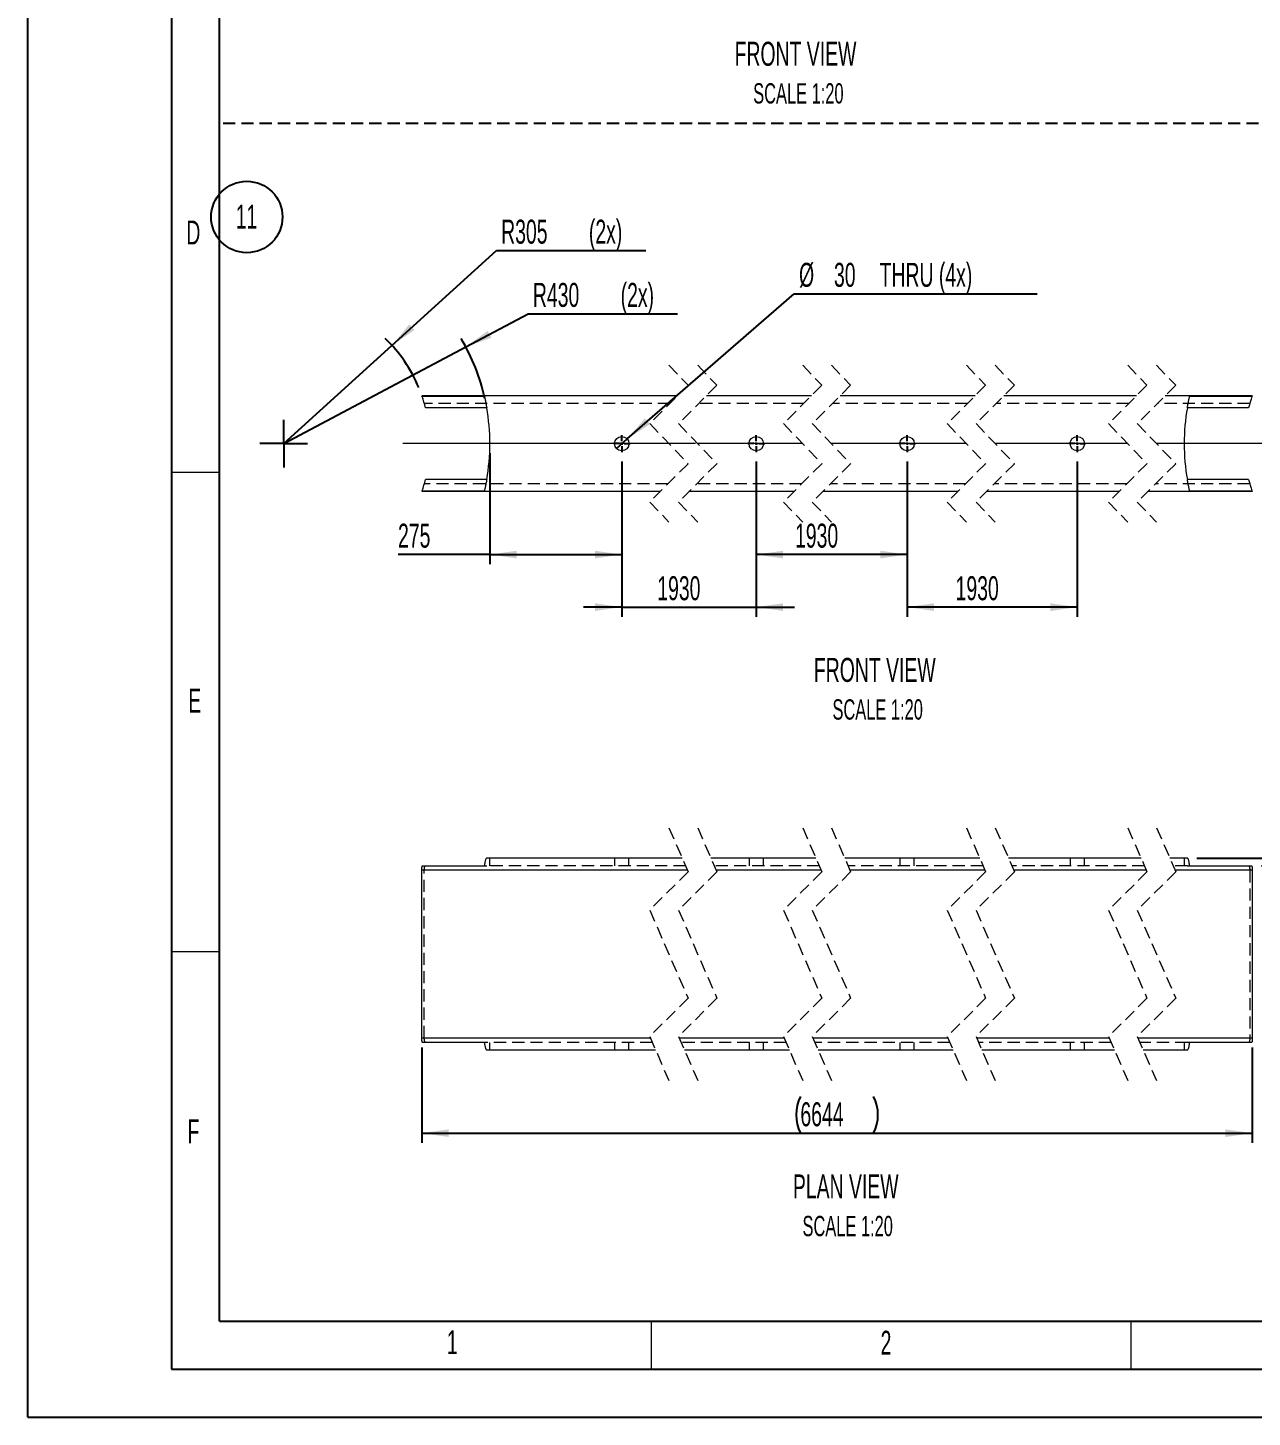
# Paper-space layout 'Sheet5' of a CAD drawing. Header units: millimetres. Extents: x 0 to 420, y 0 to 300.
# Drawn here: x 0 to 127.7, y 0 to 144.8 of the extents above; entities that cross this region are included whole.
import ezdxf

# ---------------------------------------------------------------- set-up
doc = ezdxf.new("R2010")
doc.units = ezdxf.units.MM
doc.linetypes.add('CENTERX2', pattern=[20.32, 12.7, -2.54, 2.54, -2.54])
doc.linetypes.add('HIDDEN', pattern=[1.905, 1.27, -0.635])
for name, color, linetype in [('BORDER', 7, 'Continuous'), ('DASH', 7, 'HIDDEN'), ('DIMS', 7, 'Continuous')]:
    doc.layers.add(name, color=color, linetype=linetype)
doc.styles.add('SLDTEXTSTYLE0', font='TXT', dxfattribs={"width": 0.605})
doc.dimstyles.new('SLDDIMSTYLE16', dxfattribs={"dimtxt": 2.5, "dimasz": 2.8, "dimexe": 0, "dimexo": 0.0625, "dimtad": 0, "dimtih": 1, "dimtoh": 1, "dimdec": 0, "dimlfac": 20, "dimrnd": 1e-09, "dimzin": 12, "dimdsep": 46, "dimtxsty": 'SLDTEXTSTYLE0', "dimblk1": 'NONE', "dimsah": 1, "dimcen": 0, "dimadec": 0, "dimazin": 3, "dimtfac": 1, "dimtdec": 0, "dimtmove": 0, "dimatfit": 3, "dimldrblk": 'NONE', "dimfxl": 1, "dimfrac": 2, "dimtolj": 1, "dimtzin": 12, "dimarcsym": 0})
doc.dimstyles.new('SLDDIMSTYLE17', dxfattribs={"dimtxt": 2.5, "dimasz": 2.8, "dimexe": 0, "dimexo": 0.0625, "dimtad": 0, "dimtih": 1, "dimtoh": 1, "dimdec": 0, "dimlfac": 20, "dimrnd": 1e-09, "dimzin": 12, "dimdsep": 46, "dimtxsty": 'SLDTEXTSTYLE0', "dimsah": 1, "dimcen": 0, "dimadec": 0, "dimazin": 3, "dimtfac": 1, "dimtdec": 0, "dimtofl": 0, "dimtmove": 0, "dimatfit": 3, "dimfxl": 1, "dimfrac": 2, "dimtolj": 1, "dimtzin": 12, "dimarcsym": 0})
doc.dimstyles.new('SLDDIMSTYLE6', dxfattribs={"dimtxt": 2.5, "dimasz": 2.8, "dimexe": 0, "dimexo": 0.0625, "dimtad": 1, "dimdec": 0, "dimlfac": 20, "dimrnd": 1e-09, "dimzin": 12, "dimdsep": 46, "dimtxsty": 'SLDTEXTSTYLE0', "dimsah": 1, "dimcen": 0.09, "dimadec": 0, "dimazin": 3, "dimtfac": 1, "dimtdec": 0, "dimtofl": 0, "dimtmove": 0, "dimatfit": 3, "dimfxl": 1, "dimfrac": 2, "dimtolj": 1, "dimtzin": 12, "dimarcsym": 0})
doc.dimstyles.new('SLDDIMSTYLE7', dxfattribs={"dimtxt": 2.5, "dimasz": 2.8, "dimexe": 0, "dimexo": 0.0625, "dimtad": 1, "dimdec": 0, "dimlfac": 20, "dimrnd": 1e-09, "dimzin": 12, "dimdsep": 46, "dimtxsty": 'SLDTEXTSTYLE0', "dimsah": 1, "dimcen": 0.09, "dimadec": 0, "dimazin": 3, "dimtfac": 1, "dimtdec": 0, "dimtmove": 0, "dimatfit": 0, "dimfxl": 1, "dimfrac": 2, "dimtolj": 1, "dimtzin": 12, "dimarcsym": 0})

# ---------------------------------------------------------------- blocks, each defined once
blk = doc.blocks.new('_D_163')
at = {"layer": 'DIMS', "transparency": 16777216}
for p, q in [((48.18, 100.49), (48.18, 88.93)), ((61.93, 99.62), (61.93, 88.93)), ((48.18, 89.93), (38.6, 89.93)), ((48.18, 89.93), (61.93, 89.93))]:
    blk.add_line(p, q, dxfattribs=at)
for points in [[(48.18, 89.93), (50.98, 89.53), (50.98, 90.33)], [(61.93, 89.93), (59.13, 90.33), (59.13, 89.53)]]:
    blk.add_solid(points, dxfattribs=at)
at = {"layer": 'DIMS', "transparency": 16777216, "insert": (38.6, 93.15), "char_height": 2.5, "attachment_point": 1, "style": 'SLDTEXTSTYLE0'}
blk.add_mtext('275', dxfattribs=at)
blk = doc.blocks.new('_D_164')
at = {"layer": 'DIMS', "transparency": 16777216}
for p, q in [((62.49, 101.98), (79.91, 117.11)), ((79.91, 117.11), (105.23, 117.11)), ((61.36, 101), (62.49, 101.98))]:
    blk.add_line(p, q, dxfattribs=at)
blk.add_solid([(62.49, 101.98), (64.87, 103.52), (64.35, 104.12)], dxfattribs=at)
at = {"layer": 'DIMS', "transparency": 16777216, "char_height": 2.5, "attachment_point": 1, "style": 'SLDTEXTSTYLE0'}
for s, insert in [('%%c', (80.41, 120.34)), ('30', (84.05, 120.34)), ('THRU (4x)', (88.81, 120.34))]:
    blk.add_mtext(s, dxfattribs=dict(at, insert=insert))
blk = doc.blocks.new('_None')
blk = doc.blocks.new('_D_165')
at = {"layer": 'DIMS', "transparency": 16777216}
for p, q in [((61.93, 99.62), (61.93, 83.45)), ((75.95, 99.62), (75.95, 83.45)), ((61.93, 84.45), (57.93, 84.45)), ((61.93, 84.45), (75.95, 84.45)), ((75.95, 84.45), (79.95, 84.45))]:
    blk.add_line(p, q, dxfattribs=at)
for points in [[(61.93, 84.45), (59.13, 84.85), (59.13, 84.05)], [(75.95, 84.45), (78.75, 84.05), (78.75, 84.85)]]:
    blk.add_solid(points, dxfattribs=at)
at = {"layer": 'DIMS', "transparency": 16777216, "insert": (65.63, 87.67), "char_height": 2.5, "attachment_point": 1, "style": 'SLDTEXTSTYLE0'}
blk.add_mtext('1930', dxfattribs=at)
blk = doc.blocks.new('_D_167')
at = {"layer": 'DIMS', "transparency": 16777216}
for p, q in [((45.67, 111.58), (52.16, 115.03)), ((52.16, 115.03), (67.74, 115.03)), ((26.68, 101.49), (45.67, 111.58))]:
    blk.add_line(p, q, dxfattribs=at)
blk.add_arc((26.68, 101.49), 21.5, 12.7078, 30.6349, dxfattribs=at)
blk.add_solid([(45.67, 111.58), (48.33, 112.54), (47.95, 113.24)], dxfattribs=at)
at = {"layer": 'DIMS', "transparency": 16777216, "char_height": 2.5, "attachment_point": 1, "style": 'SLDTEXTSTYLE0'}
for s, insert in [('R430', (52.66, 118.25)), ('(2x)', (61.81, 118.25))]:
    blk.add_mtext(s, dxfattribs=dict(at, insert=insert))
blk = doc.blocks.new('_D_168')
at = {"layer": 'DIMS', "transparency": 16777216}
for p, q in [((37.97, 111.74), (48.85, 121.62)), ((48.85, 121.62), (64.43, 121.62)), ((26.68, 101.49), (37.97, 111.74))]:
    blk.add_line(p, q, dxfattribs=at)
blk.add_arc((26.68, 101.49), 15.25, 22.5582, 45.9878, dxfattribs=at)
blk.add_solid([(37.97, 111.74), (40.31, 113.33), (39.77, 113.92)], dxfattribs=at)
at = {"layer": 'DIMS', "transparency": 16777216, "char_height": 2.5, "attachment_point": 1, "style": 'SLDTEXTSTYLE0'}
for s, insert in [('R305', (49.35, 124.84)), ('(2x)', (58.5, 124.84))]:
    blk.add_mtext(s, dxfattribs=dict(at, insert=insert))
blk = doc.blocks.new('_D_169')
at = {"layer": 'DIMS', "transparency": 16777216}
for p, q in [((75.95, 99.62), (75.95, 88.93)), ((91.68, 99.62), (91.68, 88.93)), ((91.68, 89.93), (75.95, 89.93))]:
    blk.add_line(p, q, dxfattribs=at)
for points in [[(75.95, 89.93), (78.75, 89.53), (78.75, 90.33)], [(91.68, 89.93), (88.88, 90.33), (88.88, 89.53)]]:
    blk.add_solid(points, dxfattribs=at)
at = {"layer": 'DIMS', "transparency": 16777216, "insert": (79.99, 93.15), "char_height": 2.5, "attachment_point": 1, "style": 'SLDTEXTSTYLE0'}
blk.add_mtext('1930', dxfattribs=at)
blk = doc.blocks.new('_D_170')
at = {"layer": 'DIMS', "transparency": 16777216}
for p, q in [((91.68, 99.62), (91.68, 83.45)), ((109.42, 99.62), (109.42, 83.45)), ((109.42, 84.45), (91.68, 84.45))]:
    blk.add_line(p, q, dxfattribs=at)
for points in [[(91.68, 84.45), (94.48, 84.05), (94.48, 84.85)], [(109.42, 84.45), (106.62, 84.85), (106.62, 84.05)]]:
    blk.add_solid(points, dxfattribs=at)
at = {"layer": 'DIMS', "transparency": 16777216, "insert": (96.73, 87.67), "char_height": 2.5, "attachment_point": 1, "style": 'SLDTEXTSTYLE0'}
blk.add_mtext('1930', dxfattribs=at)
blk = doc.blocks.new('SW_NOTE_0_295')
at = {"layer": 'DIMS', "color": 0}
blk.add_circle((1.91, 1.94), 3.72, dxfattribs=at)
at = {"layer": 'DIMS', "color": 0, "insert": (1.88, 3.22), "char_height": 2.5, "attachment_point": 2, "style": 'SLDTEXTSTYLE0'}
blk.add_mtext('11', dxfattribs=at)
blk = doc.blocks.new('SW_CENTERMARKSYMBOL_60')
at = {"layer": 'DIMS', "color": 0}
for p, q in [((-0.25, 0), (-0.88, 0)), ((0, 0), (-0.13, 0)), ((0, 0.25), (0, 0.87)), ((0, 0), (0, 0.12)), ((0, 0), (0, -0.13)), ((0, 0), (0.12, 0)), ((0.25, 0), (0.87, 0)), ((0, -0.25), (0, -0.88))]:
    blk.add_line(p, q, dxfattribs=at)
blk = doc.blocks.new('SW_CENTERMARKSYMBOL_61')
at = {"layer": 'DIMS', "color": 0}
for p, q in [((-0.25, 0), (-0.88, 0)), ((0, 0), (-0.12, 0)), ((0, 0.25), (0, 0.88)), ((0, 0), (0, 0.12)), ((0, 0), (0, -0.12)), ((0, 0), (0.12, 0)), ((0.25, 0), (0.88, 0)), ((0, -0.25), (0, -0.88))]:
    blk.add_line(p, q, dxfattribs=at)
blk = doc.blocks.new('SW_CENTERMARKSYMBOL_62')
at = {"layer": 'DIMS', "color": 0}
for p, q in [((-0.25, 0), (-0.88, 0)), ((0, 0), (-0.12, 0)), ((0, 0.25), (0, 0.88)), ((0, 0), (0, 0.12)), ((0, 0), (0, -0.12)), ((0, 0), (0.12, 0)), ((0.25, 0), (0.88, 0)), ((0, -0.25), (0, -0.88))]:
    blk.add_line(p, q, dxfattribs=at)
blk = doc.blocks.new('SW_CENTERMARKSYMBOL_63')
at = {"layer": 'DIMS', "color": 0}
for p, q in [((-0.25, 0), (-0.88, 0)), ((0, 0), (-0.13, 0)), ((0, 0.25), (0, 0.87)), ((0, 0), (0, 0.12)), ((0, 0), (0, -0.13)), ((0, 0), (0.12, 0)), ((0.25, 0), (0.87, 0)), ((0, -0.25), (0, -0.88))]:
    blk.add_line(p, q, dxfattribs=at)
blk = doc.blocks.new('SW_CENTERMARKSYMBOL_64')
at = {"layer": 'DIMS', "color": 0}
for q in [(0, 2.5), (-2.5, 0), (0, -2.5), (2.5, 0)]:
    blk.add_line((0, 0), q, dxfattribs=at)
blk = doc.blocks.new('_D_203')
at = {"layer": 'DIMS', "transparency": 16777216}
for p, q in [((41.09, 38.53), (41.09, 28.61)), ((127.65, 38.53), (127.65, 28.61)), ((41.09, 29.61), (127.65, 29.61))]:
    blk.add_line(p, q, dxfattribs=at)
for centre, start, end in [((84.39, 31.53), 153.4349, 206.5651), ((84.35, 31.53), 333.4349, 26.5651)]:
    blk.add_arc(centre, 4.29, start, end, dxfattribs=at)
for points in [[(41.09, 29.61), (43.89, 29.21), (43.89, 30.01)], [(127.65, 29.61), (124.85, 30.01), (124.85, 29.21)]]:
    blk.add_solid(points, dxfattribs=at)
at = {"layer": 'DIMS', "transparency": 16777216, "insert": (80.55, 32.83), "char_height": 2.5, "attachment_point": 1, "style": 'SLDTEXTSTYLE0'}
blk.add_mtext('6644', dxfattribs=at)
blk = doc.blocks.new('_D_204')
at = {"layer": 'DIMS', "transparency": 16777216}
for p, q in [((135.71, 58.28), (135.71, 70.5)), ((121.89, 58.28), (136.71, 58.28)), ((135.71, 58.28), (135.71, 57.48)), ((128.63, 57.48), (136.71, 57.48)), ((135.71, 57.48), (135.71, 53.48))]:
    blk.add_line(p, q, dxfattribs=at)
for points in [[(135.71, 58.28), (136.11, 61.08), (135.31, 61.08)], [(135.71, 57.48), (135.31, 54.68), (136.11, 54.68)]]:
    blk.add_solid(points, dxfattribs=at)
at = {"layer": 'DIMS', "transparency": 16777216, "char_height": 2.5, "attachment_point": 1, "rotation": 90, "style": 'SLDTEXTSTYLE0'}
for s, insert in [('(4x)', (132.48, 64.57)), ('16', (132.48, 59.82))]:
    blk.add_mtext(s, dxfattribs=dict(at, insert=insert))

psp = doc.layouts.new('Sheet5')

# ---------------------------------------------------------------- linework, layer by layer
at = {"color": 7, "linetype": 'HIDDEN', "lineweight": 18}
for p, q in [((66.8413778, 109.6658766), (68.8413778, 107.5783766)), ((69.8413778, 109.6658766), (71.8413778, 107.5783766)), ((80.7865444, 109.6658766), (82.7865444, 107.5783766)), ((83.7865444, 109.6658766), (85.7865444, 107.5783766)), ((97.858482, 109.6658766), (99.858482, 107.5783766)), ((100.858482, 109.6658766), (102.858482, 107.5783766)), ((114.6776006, 109.6658766), (116.6776006, 107.5783766)), ((117.6776006, 109.6658766), (119.6776006, 107.5783766)), ((68.8413778, 107.5783766), (64.8413778, 103.5783766)), ((71.8413778, 107.5783766), (67.8413778, 103.5783766)), ((82.7865444, 107.5783766), (78.7865444, 103.5783766)), ((85.7865444, 107.5783766), (81.7865444, 103.5783766)), ((99.858482, 107.5783766), (95.858482, 103.5783766)), ((102.858482, 107.5783766), (98.858482, 103.5783766)), ((116.6776006, 107.5783766), (112.6776006, 103.5783766)), ((119.6776006, 107.5783766), (115.6776006, 103.5783766)), ((66.9538817, 105.6908766), (41.3386664, 105.6908766)), ((80.8990453, 105.6908766), (69.9538802, 105.6908766)), ((97.9709809, 105.6908766), (83.8990454, 105.6908766)), ((114.7901064, 105.6908766), (100.9709841, 105.6908766)), ((127.4015128, 105.6908766), (117.7900969, 105.6908766)), ((64.8413778, 103.5783766), (68.8413778, 99.4033766)), ((67.8413778, 103.5783766), (71.8413778, 99.4033766)), ((78.7865444, 103.5783766), (82.7865444, 99.4033766)), ((81.7865444, 103.5783766), (85.7865444, 99.4033766)), ((95.858482, 103.5783766), (99.858482, 99.4033766)), ((98.858482, 103.5783766), (102.858482, 99.4033766)), ((112.6776006, 103.5783766), (116.6776006, 99.4033766)), ((115.6776006, 103.5783766), (119.6776006, 99.4033766)), ((68.8413778, 99.4033766), (64.8413778, 95.4033766)), ((71.8413778, 99.4033766), (67.8413778, 95.4033766)), ((82.7865444, 99.4033766), (78.7865444, 95.4033766)), ((85.7865444, 99.4033766), (81.7865444, 95.4033766)), ((99.858482, 99.4033766), (95.858482, 95.4033766)), ((102.858482, 99.4033766), (98.858482, 95.4033766)), ((116.6776006, 99.4033766), (112.6776006, 95.4033766)), ((119.6776006, 99.4033766), (115.6776006, 95.4033766)), ((66.7288741, 97.2908767), (41.3386664, 97.2908767)), ((80.6740438, 97.2908767), (69.7288786, 97.2908767)), ((97.7459793, 97.2908767), (83.6740439, 97.2908767)), ((114.5650989, 97.2908767), (100.7459766, 97.2908767)), ((127.4015128, 97.2908767), (117.5651013, 97.2908767)), ((64.8413778, 95.4033766), (66.8413778, 93.3158766)), ((67.8413778, 95.4033766), (69.8413778, 93.3158766)), ((78.7865444, 95.4033766), (80.7865444, 93.3158766)), ((81.7865444, 95.4033766), (83.7865444, 93.3158766)), ((95.858482, 95.4033766), (97.858482, 93.3158766)), ((98.858482, 95.4033766), (100.858482, 93.3158766)), ((112.6776006, 95.4033766), (114.6776006, 93.3158766)), ((115.6776006, 95.4033766), (117.6776006, 93.3158766)), ((66.8413778, 61.4503547), (68.8413778, 56.8628547)), ((69.8413778, 61.4503547), (71.8413778, 56.8628547)), ((80.7865444, 61.4503547), (82.7865444, 56.8628547)), ((83.7865444, 61.4503547), (85.7865444, 56.8628547)), ((97.858482, 61.4503547), (99.858482, 56.8628547)), ((100.858482, 61.4503547), (102.858482, 56.8628547)), ((114.6776006, 61.4503547), (116.6776006, 56.8628547)), ((117.6776006, 61.4503547), (119.6776006, 56.8628547)), ((48.1784305, 57.4753547), (48.1784305, 58.2753548)), ((61.17843, 58.2753548), (61.17843, 57.4753547)), ((62.6784286, 57.4753547), (62.6784286, 58.2753548)), ((75.199983, 58.2753548), (75.199983, 57.4753547)), ((76.6999845, 57.4753547), (76.6999845, 58.2753548)), ((90.9267043, 58.2753548), (90.9267043, 57.4753547)), ((92.4267058, 57.4753547), (92.4267058, 58.2753548)), ((108.6705691, 58.2753548), (108.6705691, 57.4753547)), ((110.1705795, 57.4753547), (110.1705795, 58.2753548)), ((120.5617487, 58.2753548), (120.5617487, 57.4753547)), ((68.7705359, 57.0253545), (41.0854658, 57.0253545)), ((68.7705359, 57.0253545), (41.3386664, 57.0253545)), ((41.3386664, 39.5253548), (41.3386664, 57.0253545)), ((47.6088247, 57.4753547), (47.8488764, 57.4753547)), ((68.5743531, 57.4753547), (47.8488764, 57.4753547)), ((68.8413778, 56.8628547), (64.8413778, 52.8628547)), ((71.8413778, 56.8628547), (67.8413778, 52.8628547)), ((82.5195138, 57.4753547), (71.5743457, 57.4753547)), ((82.7156995, 57.0253545), (71.7705344, 57.0253545)), ((82.7865444, 56.8628547), (78.7865444, 52.8628547)), ((85.7865444, 56.8628547), (81.7865444, 52.8628547)), ((99.5914523, 57.4753547), (85.5195139, 57.4753547)), ((99.7876351, 57.0253545), (85.7156996, 57.0253545)), ((99.858482, 56.8628547), (95.858482, 52.8628547)), ((102.858482, 56.8628547), (98.858482, 52.8628547)), ((116.410566, 57.4753547), (102.5914556, 57.4753547)), ((116.6067606, 57.0253545), (102.7876383, 57.0253545)), ((116.6776006, 56.8628547), (112.6776006, 52.8628547)), ((119.6776006, 56.8628547), (115.6776006, 52.8628547)), ((120.8913028, 57.4753547), (119.4105684, 57.4753547)), ((127.4015128, 57.0253545), (119.6067511, 57.0253545)), ((127.6547133, 57.0253545), (119.6067511, 57.0253545)), ((120.8913028, 57.4753547), (121.1313545, 57.4753547)), ((127.4015128, 57.0253545), (127.4015128, 39.5253548)), ((64.8413778, 52.8628547), (68.8413778, 43.6878547)), ((67.8413778, 52.8628547), (71.8413778, 43.6878547)), ((78.7865444, 52.8628547), (82.7865444, 43.6878547)), ((81.7865444, 52.8628547), (85.7865444, 43.6878547)), ((95.858482, 52.8628547), (99.858482, 43.6878547)), ((98.858482, 52.8628547), (102.858482, 43.6878547)), ((112.6776006, 52.8628547), (116.6776006, 43.6878547)), ((115.6776006, 52.8628547), (119.6776006, 43.6878547)), ((68.8413778, 43.6878547), (64.8413778, 39.6878547)), ((71.8413778, 43.6878547), (67.8413778, 39.6878547)), ((82.7865444, 43.6878547), (78.7865444, 39.6878547)), ((85.7865444, 43.6878547), (81.7865444, 39.6878547)), ((99.858482, 43.6878547), (95.858482, 39.6878547)), ((102.858482, 43.6878547), (98.858482, 39.6878547)), ((116.6776006, 43.6878547), (112.6776006, 39.6878547)), ((119.6776006, 43.6878547), (115.6776006, 39.6878547)), ((64.9122199, 39.5253548), (41.0854658, 39.5253548)), ((64.9122199, 39.5253548), (41.3386664, 39.5253548)), ((64.8413778, 39.6878547), (66.8413778, 35.1003547)), ((67.8413778, 39.6878547), (69.8413778, 35.1003547)), ((78.8573895, 39.5253548), (67.9122244, 39.5253548)), ((78.7865444, 39.6878547), (80.7865444, 35.1003547)), ((81.7865444, 39.6878547), (83.7865444, 35.1003547)), ((95.9293251, 39.5253548), (81.8573897, 39.5253548)), ((95.858482, 39.6878547), (97.858482, 35.1003547)), ((98.858482, 39.6878547), (100.858482, 35.1003547)), ((112.7484447, 39.5253548), (98.9293224, 39.5253548)), ((112.6776006, 39.6878547), (114.6776006, 35.1003547)), ((115.6776006, 39.6878547), (117.6776006, 35.1003547)), ((127.4015128, 39.5253548), (115.7484471, 39.5253548)), ((127.6547133, 39.5253548), (115.7484471, 39.5253548)), ((47.8488764, 39.0753547), (47.6088247, 39.0753547)), ((65.1084027, 39.0753547), (47.8488764, 39.0753547)), ((48.1784305, 38.2753545), (48.1784305, 39.0753547)), ((61.17843, 39.0753547), (61.17843, 38.2753545)), ((62.6784286, 38.2753545), (62.6784286, 39.0753547)), ((79.0535753, 39.0753547), (68.1084071, 39.0753547)), ((75.199983, 39.0753547), (75.199983, 38.2753545)), ((76.6999845, 38.2753545), (76.6999845, 39.0753547)), ((96.1255138, 39.0753547), (82.0535754, 39.0753547)), ((90.9267043, 39.0753547), (90.9267043, 38.2753545)), ((92.4267058, 38.2753545), (92.4267058, 39.0753547)), ((112.9446274, 39.0753547), (99.125517, 39.0753547)), ((108.6705691, 39.0753547), (108.6705691, 38.2753545)), ((110.1705795, 38.2753545), (110.1705795, 39.0753547)), ((120.8913028, 39.0753547), (115.9446298, 39.0753547)), ((120.5617487, 39.0753547), (120.5617487, 38.2753545)), ((121.1313545, 39.0753547), (120.8913028, 39.0753547))]:
    psp.add_line(p, q, dxfattribs=at)
at = {"color": 7, "linetype": 'Continuous', "lineweight": 18}
for p, q in [((67.7538833, 106.4908767), (41.0854658, 106.4908767)), ((47.6088247, 106.407067), (41.1142787, 106.407067)), ((81.699044, 106.4908767), (70.7538758, 106.4908767)), ((98.7709825, 106.4908767), (84.6990441, 106.4908767)), ((115.5900961, 106.4908767), (101.7709857, 106.4908767)), ((127.6547133, 106.4908767), (118.5900986, 106.4908767)), ((127.6259004, 106.407067), (121.1313545, 106.407067)), ((47.8488764, 105.2408768), (41.4601764, 105.2408768)), ((127.2800028, 105.2408768), (120.8913028, 105.2408768)), ((47.8488764, 97.7408765), (41.4601764, 97.7408765)), ((127.2800028, 97.7408765), (120.8913028, 97.7408765)), ((65.9288725, 96.4908766), (41.0854658, 96.4908766)), ((41.1142787, 96.5746863), (47.6088247, 96.5746863)), ((79.8740451, 96.4908766), (68.928877, 96.4908766)), ((96.9459836, 96.4908766), (82.8740452, 96.4908766)), ((113.7650973, 96.4908766), (99.9459869, 96.4908766)), ((127.6547133, 96.4908766), (116.7650997, 96.4908766)), ((121.1313545, 96.5746863), (127.6259004, 96.5746863)), ((68.2255706, 58.2753548), (47.8488764, 58.2753548)), ((82.1707402, 58.2753548), (71.2255751, 58.2753548)), ((99.2426758, 58.2753548), (85.1707403, 58.2753548)), ((116.0617953, 58.2753548), (102.242673, 58.2753548)), ((120.8913028, 58.2753548), (119.0617978, 58.2753548)), ((68.7705359, 57.0253545), (41.0854658, 57.0253545)), ((41.0854658, 39.5253548), (41.0854658, 57.0253545)), ((41.1142787, 57.4753547), (47.6088247, 57.4753547)), ((82.7156995, 57.0253545), (71.7705344, 57.0253545)), ((99.7876351, 57.0253545), (85.7156996, 57.0253545)), ((116.6067606, 57.0253545), (102.7876383, 57.0253545)), ((127.6547133, 57.0253545), (119.6067511, 57.0253545)), ((121.1313545, 57.4753547), (127.6259004, 57.4753547)), ((127.6547133, 57.0253545), (127.6547133, 39.5253548)), ((64.9122199, 39.5253548), (41.0854658, 39.5253548)), ((78.8573895, 39.5253548), (67.9122244, 39.5253548)), ((95.9293251, 39.5253548), (81.8573897, 39.5253548)), ((112.7484447, 39.5253548), (98.9293224, 39.5253548)), ((127.6547133, 39.5253548), (115.7484471, 39.5253548)), ((47.6088247, 39.0753547), (41.1142787, 39.0753547)), ((65.4571852, 38.2753545), (47.8488764, 38.2753545)), ((79.4023489, 38.2753545), (68.4571837, 38.2753545)), ((96.4742844, 38.2753545), (82.402349, 38.2753545)), ((113.2934099, 38.2753545), (99.4742876, 38.2753545)), ((120.8913028, 38.2753545), (116.2934005, 38.2753545)), ((127.6259004, 39.0753547), (121.1313545, 39.0753547))]:
    psp.add_line(p, q, dxfattribs=at)
for centre, radius in [((61.9284293, 101.4908783), 0.7499995), ((75.9499841, 101.4908765), 0.7500001), ((91.6767053, 101.4908765), 0.7500001), ((109.4205792, 101.4908762), 0.7499999)]:
    psp.add_circle(centre, radius, dxfattribs=at)
for centre, radius, start, end in [((26.6814174, 101.4918177), 15.2468739, 14.234456461, 18.806767923), ((142.0587618, 101.4918177), 15.2468739, 161.193232077, 165.765543539), ((26.6780034, 101.4908766), 21.5004271, 349.955374945, 10.044625055), ((142.0621758, 101.4908766), 21.5004271, 169.955374945, 190.044625055), ((26.6814174, 101.4899356), 15.2468739, 341.193232077, 345.765543539), ((142.0587618, 101.4899356), 15.2468739, 194.234456461, 198.806767923)]:
    psp.add_arc(centre, radius, start, end, dxfattribs=at)
for points, knots in [([(41.1142787, 106.407067), (41.1110756, 106.416453), (41.1051544, 106.4338034), (41.0972026, 106.4569436), (41.0912229, 106.4742869), (41.0875369, 106.484872), (41.0858828, 106.4896679), (41.0854658, 106.4908767)], [0, 0, 0, 0, 0.3357145717, 0.6205823397, 0.8282726184, 0.9567144709, 1, 1, 1, 1]), ([(47.6088247, 106.407067), (47.6159918, 106.376359), (47.6326312, 106.3050665), (47.6600432, 106.1843463), (47.6923472, 106.037664), (47.7284436, 105.868042), (47.7666334, 105.6800212), (47.8077532, 105.4687812), (47.8344433, 105.320865), (47.8488764, 105.2408768)], [0, 0, 0, 0, 0.0794430278, 0.1844367572, 0.3118749758, 0.457838634, 0.621335505, 0.7952306038, 1, 1, 1, 1]), ([(120.8913028, 105.2408768), (120.9041252, 105.3120007), (120.9294098, 105.4522498), (120.9689573, 105.6571674), (121.0080135, 105.8499723), (121.0450425, 106.0250092), (121.0785676, 106.177272), (121.1068401, 106.3020509), (121.1240058, 106.3755862), (121.1313545, 106.407067)], [0, 0, 0, 0, 0.1820723847, 0.3590284466, 0.525770326, 0.6776736607, 0.8097593138, 0.9185571985, 1, 1, 1, 1]), ([(127.6547133, 106.4908767), (127.654316, 106.4897289), (127.6527202, 106.4851184), (127.6479358, 106.4713321), (127.6387038, 106.4445519), (127.6307322, 106.4212132), (127.6259004, 106.407067)], [0, 0, 0, 0, 0.0411151645, 0.1651564165, 0.4939777257, 1, 1, 1, 1]), ([(47.8488764, 97.7408765), (47.836054, 97.6697526), (47.8107694, 97.5295035), (47.7712219, 97.3245859), (47.7321657, 97.131781), (47.6951367, 96.9567441), (47.6616116, 96.8044813), (47.6333391, 96.6797024), (47.6161734, 96.6061671), (47.6088247, 96.5746863)], [0, 0, 0, 0, 0.1820723847, 0.3590284466, 0.525770326, 0.6776736607, 0.8097593138, 0.9185571985, 1, 1, 1, 1]), ([(121.1313545, 96.5746863), (121.1241874, 96.6053943), (121.107548, 96.6766867), (121.0801359, 96.797407), (121.047832, 96.9440893), (121.0117356, 97.1137113), (120.9735458, 97.3017321), (120.932426, 97.5129721), (120.9057359, 97.6608883), (120.8913028, 97.7408765)], [0, 0, 0, 0, 0.0794430278, 0.1844367572, 0.3118749758, 0.457838634, 0.621335505, 0.7952306038, 1, 1, 1, 1]), ([(41.0854658, 96.4908766), (41.0858631, 96.4920244), (41.087459, 96.4966349), (41.0922434, 96.5104212), (41.1014753, 96.5372014), (41.1094469, 96.5605401), (41.1142787, 96.5746863)], [0, 0, 0, 0, 0.0411151645, 0.1651564165, 0.4939777257, 1, 1, 1, 1]), ([(127.6259004, 96.5746863), (127.6291036, 96.5653003), (127.6350247, 96.5479499), (127.6429766, 96.5248097), (127.6489563, 96.5074664), (127.6526423, 96.4968812), (127.6542964, 96.4920854), (127.6547133, 96.4908766)], [0, 0, 0, 0, 0.3357145717, 0.6205823397, 0.8282726184, 0.9567144709, 1, 1, 1, 1]), ([(47.8488764, 58.2753548), (47.8352984, 58.2704629), (47.7998096, 58.2576768), (47.7642858, 58.1937889), (47.7253225, 58.1063718), (47.6897892, 57.9854726), (47.6565971, 57.8365852), (47.6282381, 57.6637967), (47.6154721, 57.5398801), (47.6088247, 57.4753547)], [0, 0, 0, 0, 0.04919682211, 0.1285850091, 0.23995258089, 0.38932941717, 0.5649994846, 0.77348835239, 1, 1, 1, 1]), ([(121.1313545, 57.4753547), (121.1249635, 57.5376444), (121.112601, 57.6581334), (121.0853243, 57.8268864), (121.0532821, 57.9738307), (121.018798, 58.0947746), (120.9804465, 58.1843072), (120.945184, 58.2530205), (120.9069865, 58.2688537), (120.8913028, 58.2753548)], [0, 0, 0, 0, 0.2187277276, 0.4230922147, 0.5964397126, 0.7448461879, 0.8591675923, 0.9421747296, 1, 1, 1, 1]), ([(41.0854658, 57.0253545), (41.0855151, 57.0393323), (41.0857944, 57.1186603), (41.0916298, 57.2631455), (41.1043659, 57.3990545), (41.113522, 57.4695298), (41.1142787, 57.4753547)], [0, 0, 0, 0, 0.09293989214, 0.52746240296, 0.96094424567, 1, 1, 1, 1]), ([(127.6259004, 57.4753547), (127.6344617, 57.3994772), (127.6513341, 57.249939), (127.6535981, 57.0994725), (127.6547133, 57.0253545)], [0, 0, 0, 0, 0.5074122176, 1, 1, 1, 1]), ([(41.1142787, 39.0753547), (41.1109309, 39.102393), (41.1039314, 39.1589243), (41.0960333, 39.2459442), (41.0900177, 39.3372007), (41.0861795, 39.4305881), (41.0857047, 39.4936376), (41.0854658, 39.5253548)], [0, 0, 0, 0, 0.1811291021, 0.3787021152, 0.5808249179, 0.7891322878, 1, 1, 1, 1]), ([(127.6547133, 39.5253548), (127.6544878, 39.4944462), (127.6540365, 39.4326081), (127.6497078, 39.3262255), (127.6416064, 39.2069568), (127.631109, 39.1189982), (127.6259004, 39.0753547)], [0, 0, 0, 0, 0.20549290761, 0.41112368013, 0.70780973075, 1, 1, 1, 1]), ([(47.6088247, 39.0753547), (47.6152157, 39.013065), (47.6275781, 38.8925759), (47.6548549, 38.723823), (47.686897, 38.5768787), (47.7213812, 38.4559348), (47.7597327, 38.3664021), (47.7949951, 38.2976889), (47.8331926, 38.2818556), (47.8488764, 38.2753545)], [0, 0, 0, 0, 0.2187277276, 0.4230922147, 0.5964397126, 0.7448461879, 0.8591675923, 0.9421747296, 1, 1, 1, 1]), ([(120.8913028, 38.2753545), (120.9048808, 38.2802465), (120.9403696, 38.2930326), (120.9758934, 38.3569205), (121.0148566, 38.4443376), (121.05039, 38.5652368), (121.083582, 38.7141242), (121.111941, 38.8869126), (121.124707, 39.0108293), (121.1313545, 39.0753547)], [0, 0, 0, 0, 0.04919682211, 0.1285850091, 0.23995258089, 0.38932941717, 0.5649994846, 0.77348835239, 1, 1, 1, 1])]:
    psp.add_open_spline(points, degree=3, knots=knots, dxfattribs=at)
at = {"color": 7, "linetype": 'HIDDEN', "lineweight": 18}
for points, knots in [([(41.3386664, 57.0253545), (41.338687, 57.0310797), (41.3388794, 57.0844261), (41.3444291, 57.179678), (41.3628842, 57.3036973), (41.3915343, 57.3952366), (41.4203504, 57.4618266), (41.4512809, 57.4723331), (41.4601764, 57.4753547)], [0, 0, 0, 0, 0.03546906016, 0.33049960223, 0.5925326991, 0.80235867832, 0.94315892179, 1, 1, 1, 1]), ([(127.2800028, 57.4753547), (127.2943501, 57.4674284), (127.3344548, 57.4452721), (127.360842, 57.3571659), (127.3884431, 57.2458185), (127.399775, 57.1285863), (127.4010466, 57.0530521), (127.4015128, 57.0253545)], [0, 0, 0, 0, 0.0991038124, 0.2770215277, 0.5304911415, 0.8278361133, 1, 1, 1, 1]), ([(41.4601764, 39.0753547), (41.4507206, 39.0787923), (41.4179024, 39.0907235), (41.388438, 39.1638153), (41.3590639, 39.264119), (41.3419762, 39.3920381), (41.3397482, 39.4817791), (41.3386664, 39.5253548)], [0, 0, 0, 0, 0.0608667393, 0.2112507119, 0.4426683762, 0.7293748618, 1, 1, 1, 1]), ([(127.4015128, 39.5253548), (127.4012405, 39.5037953), (127.4003838, 39.4359769), (127.3908785, 39.3289369), (127.3685985, 39.2126856), (127.3399344, 39.1314394), (127.3075489, 39.0797451), (127.2842753, 39.0760356), (127.2800028, 39.0753547)], [0, 0, 0, 0, 0.1335225957, 0.4200131387, 0.6672148041, 0.8561365369, 0.9735898571, 1, 1, 1, 1])]:
    psp.add_open_spline(points, degree=3, knots=knots, dxfattribs=at)
at = {"layer": 'BORDER'}
for p, q in [((0, 0), (0, 297)), ((15, 292), (15, 5)), ((15, 5), (415.1433025, 5)), ((0, 0), (420, 0))]:
    psp.add_line(p, q, dxfattribs=at)
at = {"layer": 'BORDER', "lineweight": 25}
for q in [(20, 287), (410, 10)]:
    psp.add_line((20, 10), q, dxfattribs=at)
at = {"layer": 'BORDER', "lineweight": 18}
for p, q in [((20, 98.5), (15, 98.5)), ((20, 48.5), (15, 48.5))]:
    psp.add_line(p, q, dxfattribs=at)
at = {"layer": 'BORDER', "color": 7, "linetype": 'Continuous', "lineweight": 18}
for p, q in [((65, 10), (65, 5)), ((115, 10), (115, 5))]:
    psp.add_line(p, q, dxfattribs=at)
at = {"layer": 'DASH'}
psp.add_line((20.36326, 134.9016556), (409.9657458, 134.9016556), dxfattribs=at)
at = {"layer": 'DIMS', "linetype": 'CENTERX2', "lineweight": 18, "ltscale": 10}
for p, q in [((69.611164, 101.4908766), (39.0854677, 101.4908766)), ((80.7865445, 101.4908766), (69.8413764, 101.4908766)), ((97.8584831, 101.4908766), (83.7865447, 101.4908766)), ((114.6775967, 101.4908766), (100.8584863, 101.4908766)), ((129.6547114, 101.4908766), (117.6775991, 101.4908766))]:
    psp.add_line(p, q, dxfattribs=at)

# ---------------------------------------------------------------- block references
at = {"layer": 'DIMS'}
for name, p in [('SW_NOTE_0_295', (20.9237734, 123.1796494)), ('SW_CENTERMARKSYMBOL_64', (26.6784391, 101.4908766)), ('SW_CENTERMARKSYMBOL_60', (61.9284353, 101.4908766)), ('SW_CENTERMARKSYMBOL_62', (75.9499823, 101.4908766)), ('SW_CENTERMARKSYMBOL_61', (91.6767035, 101.4908766)), ('SW_CENTERMARKSYMBOL_63', (109.4205743, 101.4908766))]:
    psp.add_blockref(name, p, dxfattribs=at)

# ---------------------------------------------------------------- texts
at = {"layer": 'BORDER', "char_height": 2.5, "attachment_point": 1, "style": 'SLDTEXTSTYLE0'}
for s, insert in [('D', (16.5308475, 124.7519666)), ('E', (16.7288645, 75.9345648)), ('F', (16.6559348, 31.0386248)), ('1', (43.69651, 9.0722711)), ('2', (88.9128051, 9.0097985))]:
    psp.add_mtext(s, dxfattribs=dict(at, insert=insert))
at = {"layer": 'DIMS', "attachment_point": 2, "style": 'SLDTEXTSTYLE0'}
for s, insert, char_height in [('FRONT VIEW', (80.0377497, 143.3830928), 2.5), ('SCALE 1:20', (80.339832, 139.066728), 2.11666667), ('FRONT VIEW', (88.3044147, 79.1572529), 2.5), ('SCALE 1:20', (88.6064969, 74.8408881), 2.11666667), ('PLAN VIEW', (85.2765998, 25.305648), 2.5), ('SCALE 1:20', (85.4814598, 20.9892832), 2.11666667)]:
    psp.add_mtext(s, dxfattribs=dict(at, insert=insert, char_height=char_height))

# ---------------------------------------------------------------- dimensions: what is measured, and where the dimension line sits
at = {"layer": 'DIMS'}
for mpoint, picture, middle in [((37.9692545, 111.7417239), '_D_168', (56.8902047, 123.5404946)), ((45.6667503, 111.5752129), '_D_167', (60.2013719, 116.9437452))]:
    dim = psp.add_radius_dim(center=(26.6784338, 101.4908766), mpoint=mpoint, text='<> (2x)', dimstyle='SLDDIMSTYLE17', dxfattribs=at)
    dim.commit()
    dim.dimension.update_dxf_attribs({"geometry": picture, "text_midpoint": middle, "dimtype": 164})
dim = psp.add_diameter_dim_2p(p1=(61.3622973, 100.9989524), p2=(62.4945704, 101.9828009), text='<> THRU (4x)', dimstyle='SLDDIMSTYLE16', dxfattribs=at)
dim.commit()
dim.dimension.update_dxf_attribs({"geometry": '_D_164', "text_midpoint": (92.8200711, 119.0363679), "dimtype": 163})
dim = psp.add_linear_dim(base=(61.9284338, 89.9290133), p1=(48.1784338, 101.4908766), p2=(61.9284338, 100.6158766), dimstyle='SLDDIMSTYLE6', dxfattribs=at)
dim.commit()
dim.dimension.update_dxf_attribs({"geometry": '_D_163', "text_midpoint": (41.4672689, 89.9290133), "dimtype": 160})
for base, p1, p2, text, dimstyle, picture, middle in [((75.9499835, 84.4479792), (61.9284338, 100.6158766), (75.9499835, 100.6158766), '1930', 'SLDDIMSTYLE7', '_D_165', (69.4446648, 84.4479792)), ((75.9499835, 89.9290133), (91.6767044, 100.6158766), (75.9499835, 100.6158766), '1930', 'SLDDIMSTYLE6', '_D_169', (83.8133439, 89.9290133)), ((91.6767044, 84.4479792), (109.4205748, 100.6158766), (91.6767044, 100.6158766), '1930', 'SLDDIMSTYLE6', '_D_170', (100.5486396, 84.4479792)), ((127.6547158, 29.6115996), (41.0854634, 39.5253547), (127.6547158, 39.5253547), '(6644)', 'SLDDIMSTYLE6', '_D_203', (84.3700896, 29.6115996))]:
    dim = psp.add_linear_dim(base=base, p1=p1, p2=p2, text=text, dimstyle=dimstyle, dxfattribs=at)
    dim.commit()
    dim.dimension.update_dxf_attribs({"geometry": picture, "text_midpoint": middle, "dimtype": 160})
dim = psp.add_linear_dim(base=(135.7068778, 57.4753547), p1=(120.891306, 58.2753547), p2=(127.625902, 57.4753547), angle=90, text='<> (4x)', dimstyle='SLDDIMSTYLE7', dxfattribs=at)
dim.commit()
dim.dimension.update_dxf_attribs({"geometry": '_D_204', "text_midpoint": (135.7068778, 65.1610638), "dimtype": 160})

doc.saveas('drawing.dxf')
